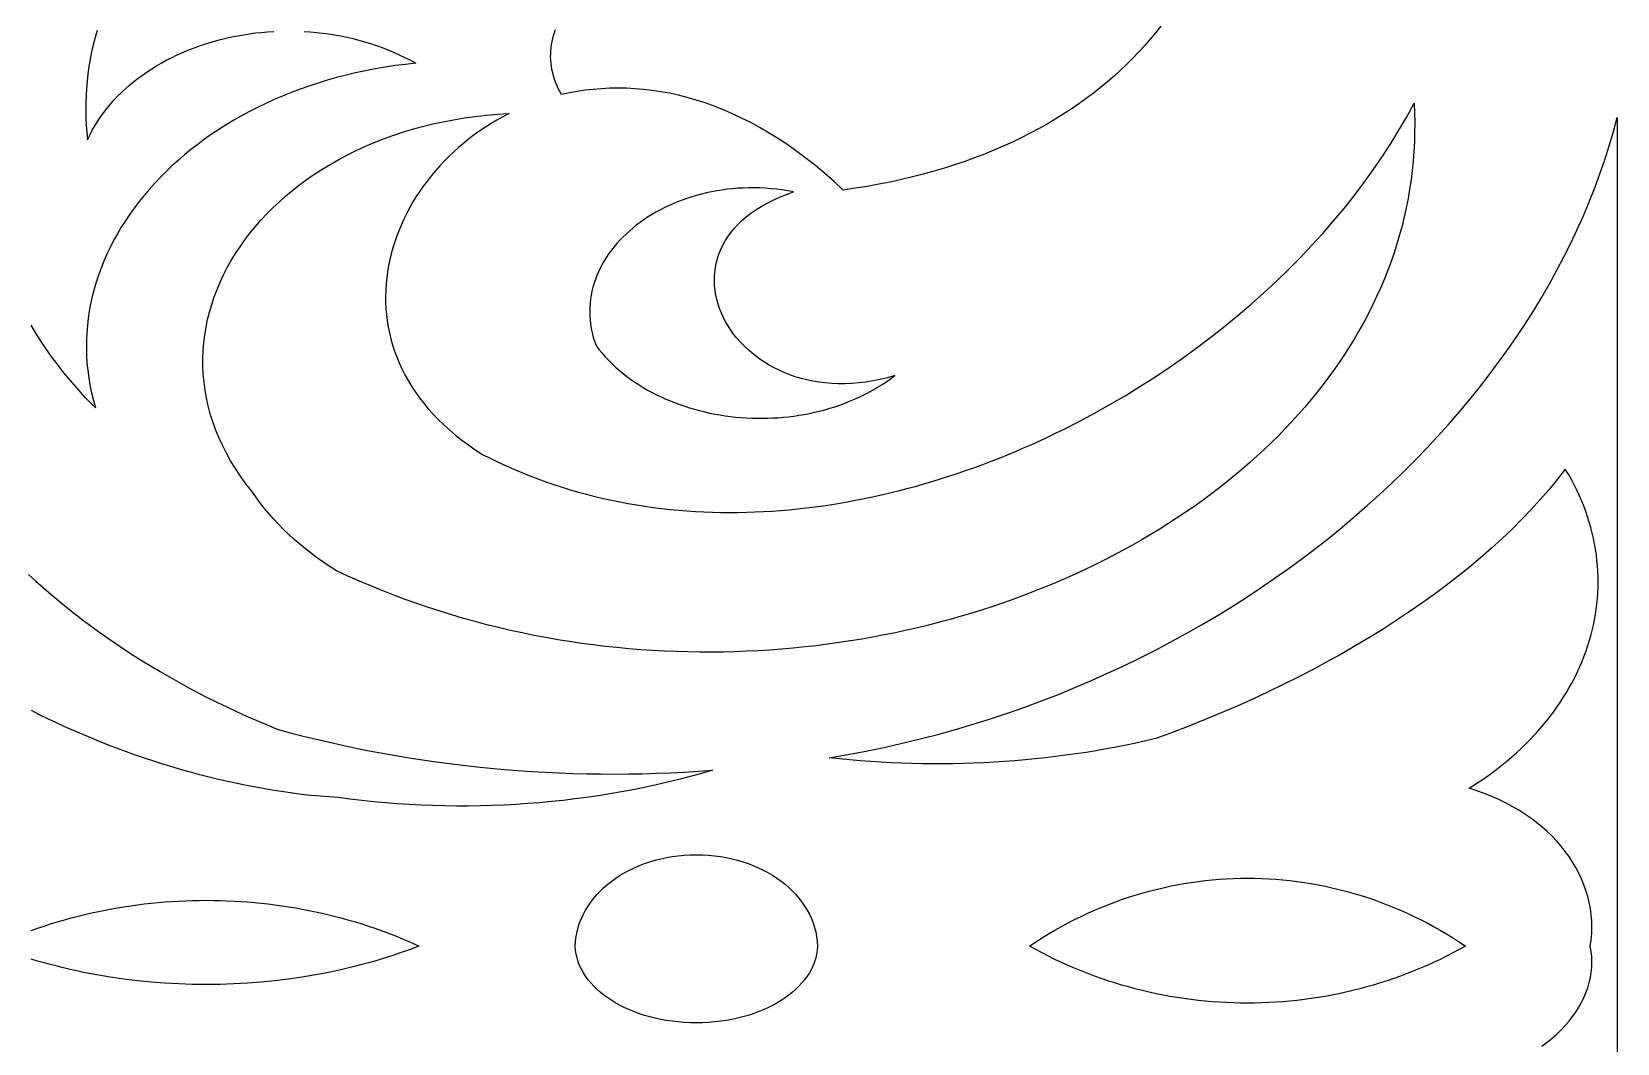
# Model space of a CAD drawing. Extents: x -1145 to -490, y -328 to 327.
# Drawn here: x -1092.2 to -1020, y -124.2 to -78.2 of the extents above; entities that cross this region are included whole.
import ezdxf

# ---------------------------------------------------------------- set-up
doc = ezdxf.new("R2010")
doc.units = 0
doc.layers.add('LAYER_1', color=18, linetype='CONTINUOUS')

msp = doc.modelspace()

# ---------------------------------------------------------------- linework, layer by layer
at = {"layer": 'LAYER_1'}
for points in [[(-1040.77, -77.908), (-1041.007, -78.207), (-1041.252, -78.501), (-1041.506, -78.792), (-1041.768, -79.078), (-1042.039, -79.36), (-1042.318, -79.637), (-1042.606, -79.91), (-1042.902, -80.178), (-1043.206, -80.442), (-1043.52, -80.7), (-1043.841, -80.953), (-1044.172, -81.202), (-1044.51, -81.444), (-1044.858, -81.682), (-1045.214, -81.914), (-1045.578, -82.14), (-1045.951, -82.36), (-1046.333, -82.574), (-1046.723, -82.783), (-1047.122, -82.985), (-1047.529, -83.181), (-1047.945, -83.371), (-1048.37, -83.554), (-1048.803, -83.73), (-1049.245, -83.9), (-1049.696, -84.063), (-1050.155, -84.219), (-1050.623, -84.367), (-1051.1, -84.509), (-1051.585, -84.643), (-1052.079, -84.77), (-1052.581, -84.889), (-1053.092, -85), (-1053.612, -85.104), (-1054.141, -85.199), (-1054.678, -85.287), (-1055.224, -85.366), (-1055.645, -84.977), (-1056.066, -84.608), (-1056.488, -84.256), (-1056.909, -83.924), (-1057.331, -83.609), (-1057.752, -83.312), (-1058.173, -83.033), (-1058.594, -82.771), (-1059.013, -82.527), (-1059.432, -82.299), (-1059.849, -82.088), (-1060.266, -81.893), (-1060.68, -81.714), (-1061.093, -81.551), (-1061.505, -81.404), (-1061.914, -81.272), (-1062.321, -81.154), (-1062.726, -81.052), (-1063.128, -80.964), (-1063.527, -80.891), (-1063.924, -80.831), (-1064.317, -80.785), (-1064.707, -80.753), (-1065.094, -80.733), (-1065.477, -80.727), (-1065.856, -80.733), (-1066.231, -80.752), (-1066.602, -80.783), (-1066.969, -80.826), (-1067.331, -80.88), (-1067.688, -80.946), (-1068.041, -81.023), (-1068.12, -80.882), (-1068.192, -80.74), (-1068.256, -80.597), (-1068.314, -80.455), (-1068.365, -80.312), (-1068.41, -80.169), (-1068.448, -80.025), (-1068.479, -79.882), (-1068.504, -79.739), (-1068.522, -79.596), (-1068.534, -79.453), (-1068.54, -79.31), (-1068.539, -79.169), (-1068.533, -79.027), (-1068.52, -78.886), (-1068.502, -78.747), (-1068.478, -78.607), (-1068.448, -78.469), (-1068.412, -78.332), (-1068.371, -78.196), (-1068.325, -78.062)], [(-1079.757, -78.145), (-1079.479, -78.164), (-1079.201, -78.188), (-1078.924, -78.219), (-1078.647, -78.256), (-1078.371, -78.299), (-1078.095, -78.349), (-1077.821, -78.405), (-1077.548, -78.468), (-1077.276, -78.537), (-1077.006, -78.613), (-1076.738, -78.695), (-1076.472, -78.784), (-1076.208, -78.879), (-1075.946, -78.982), (-1075.687, -79.091), (-1075.43, -79.206), (-1075.176, -79.329), (-1074.925, -79.458), (-1074.678, -79.595), (-1075.147, -79.645), (-1075.611, -79.704), (-1076.07, -79.772), (-1076.523, -79.85), (-1076.971, -79.936), (-1077.414, -80.031), (-1077.851, -80.134), (-1078.282, -80.246), (-1078.707, -80.366), (-1079.126, -80.495), (-1079.539, -80.631), (-1079.946, -80.775), (-1080.347, -80.927), (-1080.74, -81.086), (-1081.127, -81.252), (-1081.508, -81.426), (-1081.881, -81.606), (-1082.247, -81.794), (-1082.606, -81.988), (-1082.958, -82.189), (-1083.302, -82.397), (-1083.639, -82.611), (-1083.968, -82.83), (-1084.289, -83.056), (-1084.602, -83.288), (-1084.908, -83.525), (-1085.205, -83.768), (-1085.493, -84.016), (-1085.773, -84.27), (-1086.045, -84.529), (-1086.308, -84.792), (-1086.562, -85.061), (-1086.807, -85.334), (-1087.043, -85.611), (-1087.269, -85.893), (-1087.486, -86.179), (-1087.694, -86.469), (-1087.893, -86.763), (-1088.081, -87.061), (-1088.26, -87.362), (-1088.428, -87.667), (-1088.587, -87.975), (-1088.735, -88.286), (-1088.873, -88.6), (-1089, -88.917), (-1089.117, -89.237), (-1089.223, -89.559), (-1089.318, -89.884), (-1089.402, -90.211), (-1089.475, -90.54), (-1089.536, -90.87), (-1089.587, -91.203), (-1089.625, -91.537), (-1089.652, -91.873), (-1089.668, -92.21), (-1089.671, -92.549), (-1089.662, -92.888), (-1089.641, -93.228), (-1089.608, -93.569), (-1089.563, -93.911), (-1089.505, -94.253), (-1089.434, -94.595), (-1089.35, -94.938), (-1089.254, -95.28), (-1089.475, -95.056), (-1089.69, -94.831), (-1089.901, -94.603), (-1090.107, -94.374), (-1090.307, -94.144), (-1090.503, -93.912), (-1090.694, -93.678), (-1090.879, -93.443), (-1091.06, -93.206), (-1091.235, -92.968), (-1091.406, -92.728), (-1091.571, -92.488), (-1091.887, -92.002), (-1092.182, -91.512)], [(-1089.185, -78.101), (-1089.275, -78.427), (-1089.357, -78.753), (-1089.43, -79.081), (-1089.494, -79.41), (-1089.55, -79.741), (-1089.596, -80.072), (-1089.635, -80.404), (-1089.664, -80.737), (-1089.684, -81.07), (-1089.696, -81.405), (-1089.699, -81.739), (-1089.693, -82.074), (-1089.677, -82.409), (-1089.653, -82.745), (-1089.62, -83.081), (-1089.515, -82.862), (-1089.403, -82.648), (-1089.283, -82.438), (-1089.155, -82.233), (-1089.021, -82.032), (-1088.879, -81.835), (-1088.73, -81.644), (-1088.575, -81.456), (-1088.414, -81.274), (-1088.246, -81.096), (-1088.072, -80.923), (-1087.892, -80.755), (-1087.706, -80.591), (-1087.514, -80.433), (-1087.317, -80.279), (-1087.115, -80.13), (-1086.908, -79.986), (-1086.696, -79.847), (-1086.479, -79.714), (-1086.258, -79.585), (-1086.032, -79.461), (-1085.802, -79.343), (-1085.568, -79.23), (-1085.33, -79.122), (-1085.088, -79.019), (-1084.843, -78.922), (-1084.595, -78.83), (-1084.344, -78.744), (-1084.089, -78.663), (-1083.832, -78.588), (-1083.572, -78.518), (-1083.31, -78.453), (-1083.045, -78.395), (-1082.778, -78.342), (-1082.51, -78.295), (-1082.239, -78.253), (-1081.968, -78.217), (-1081.694, -78.188), (-1081.42, -78.164), (-1081.144, -78.145)], [(-1023.429, -124.33), (-1023.193, -124.155), (-1022.969, -123.973), (-1022.757, -123.786), (-1022.558, -123.594), (-1022.37, -123.397), (-1022.195, -123.195), (-1022.033, -122.988), (-1021.884, -122.777), (-1021.749, -122.563), (-1021.626, -122.345), (-1021.518, -122.123), (-1021.423, -121.898), (-1021.342, -121.67), (-1021.276, -121.44), (-1021.224, -121.207), (-1021.186, -120.972), (-1021.163, -120.735), (-1021.156, -120.497), (-1021.164, -120.257), (-1021.187, -120.016), (-1021.226, -119.774), (-1021.187, -119.487), (-1021.164, -119.2), (-1021.156, -118.915), (-1021.163, -118.631), (-1021.186, -118.35), (-1021.224, -118.07), (-1021.276, -117.793), (-1021.342, -117.519), (-1021.423, -117.248), (-1021.518, -116.981), (-1021.626, -116.717), (-1021.749, -116.457), (-1021.884, -116.202), (-1022.033, -115.951), (-1022.195, -115.706), (-1022.37, -115.465), (-1022.558, -115.231), (-1022.757, -115.002), (-1022.969, -114.779), (-1023.193, -114.563), (-1023.429, -114.354), (-1023.676, -114.152), (-1023.935, -113.958), (-1024.205, -113.771), (-1024.486, -113.592), (-1024.778, -113.422), (-1025.08, -113.261), (-1025.392, -113.108), (-1025.715, -112.965), (-1026.048, -112.832), (-1026.39, -112.708), (-1026.742, -112.595), (-1026.48, -112.428), (-1026.223, -112.259), (-1025.972, -112.085), (-1025.727, -111.909), (-1025.487, -111.729), (-1025.253, -111.545), (-1025.025, -111.359), (-1024.803, -111.169), (-1024.587, -110.977), (-1024.376, -110.782), (-1024.172, -110.583), (-1023.973, -110.382), (-1023.78, -110.179), (-1023.593, -109.972), (-1023.413, -109.763), (-1023.238, -109.552), (-1023.069, -109.339), (-1022.906, -109.123), (-1022.749, -108.904), (-1022.599, -108.684), (-1022.454, -108.462), (-1022.316, -108.237), (-1022.184, -108.011), (-1022.058, -107.783), (-1021.938, -107.553), (-1021.824, -107.322), (-1021.717, -107.089), (-1021.616, -106.854), (-1021.521, -106.618), (-1021.433, -106.381), (-1021.351, -106.142), (-1021.275, -105.902), (-1021.206, -105.661), (-1021.143, -105.419), (-1021.087, -105.176), (-1021.037, -104.932), (-1020.993, -104.688), (-1020.956, -104.442), (-1020.926, -104.196), (-1020.902, -103.95), (-1020.885, -103.702), (-1020.875, -103.455), (-1020.871, -103.207), (-1020.873, -102.959), (-1020.883, -102.711), (-1020.899, -102.462), (-1020.922, -102.214), (-1020.951, -101.966), (-1020.988, -101.717), (-1021.031, -101.47), (-1021.081, -101.222), (-1021.138, -100.975), (-1021.201, -100.728), (-1021.272, -100.481), (-1021.349, -100.236), (-1021.434, -99.991), (-1021.525, -99.746), (-1021.624, -99.503), (-1021.729, -99.26), (-1021.842, -99.019), (-1021.961, -98.778), (-1022.088, -98.539), (-1022.222, -98.301), (-1022.363, -98.064), (-1022.726, -98.53), (-1023.105, -98.991), (-1023.502, -99.448), (-1023.915, -99.901), (-1024.345, -100.35), (-1024.79, -100.794), (-1025.251, -101.233), (-1025.727, -101.668), (-1026.219, -102.098), (-1026.725, -102.523), (-1027.245, -102.943), (-1027.78, -103.358), (-1028.329, -103.767), (-1028.891, -104.17), (-1029.466, -104.568), (-1030.055, -104.96), (-1030.656, -105.347), (-1031.27, -105.727), (-1031.896, -106.1), (-1032.533, -106.468), (-1033.183, -106.829), (-1033.843, -107.183), (-1034.515, -107.53), (-1035.197, -107.871), (-1035.89, -108.205), (-1036.592, -108.531), (-1037.305, -108.85), (-1038.027, -109.161), (-1038.758, -109.465), (-1039.499, -109.762), (-1040.248, -110.05), (-1041.005, -110.33), (-1041.453, -110.435), (-1041.903, -110.535), (-1042.354, -110.63), (-1042.808, -110.719), (-1043.263, -110.804), (-1043.719, -110.884), (-1044.177, -110.959), (-1044.637, -111.029), (-1045.097, -111.094), (-1045.559, -111.154), (-1046.022, -111.209), (-1046.486, -111.259), (-1046.951, -111.304), (-1047.417, -111.344), (-1047.884, -111.379), (-1048.351, -111.409), (-1048.819, -111.434), (-1049.288, -111.454), (-1049.757, -111.469), (-1050.226, -111.478), (-1050.696, -111.483), (-1051.166, -111.483), (-1051.636, -111.478), (-1052.106, -111.467), (-1052.577, -111.452), (-1053.047, -111.432), (-1053.517, -111.406), (-1053.986, -111.376), (-1054.456, -111.34), (-1054.924, -111.299), (-1055.393, -111.253), (-1055.86, -111.202), (-1055.441, -111.132), (-1055.023, -111.059), (-1054.606, -110.982), (-1054.191, -110.902), (-1053.364, -110.731), (-1052.543, -110.547), (-1051.728, -110.349), (-1050.918, -110.139), (-1050.115, -109.916), (-1049.319, -109.68), (-1048.528, -109.432), (-1047.745, -109.171), (-1046.968, -108.899), (-1046.199, -108.615), (-1045.436, -108.319), (-1044.681, -108.011), (-1043.933, -107.692), (-1043.193, -107.362), (-1042.461, -107.021), (-1041.737, -106.67), (-1041.021, -106.308), (-1040.313, -105.935), (-1039.614, -105.552), (-1038.924, -105.159), (-1038.242, -104.756), (-1037.57, -104.344), (-1036.906, -103.922), (-1036.252, -103.491), (-1035.608, -103.051), (-1034.973, -102.602), (-1034.348, -102.144), (-1033.734, -101.678), (-1033.129, -101.203), (-1032.535, -100.72), (-1031.951, -100.229), (-1031.378, -99.73), (-1030.816, -99.224), (-1030.265, -98.71), (-1029.725, -98.189), (-1029.196, -97.661), (-1028.679, -97.126), (-1028.174, -96.585), (-1027.68, -96.037), (-1027.199, -95.482), (-1026.73, -94.921), (-1026.273, -94.355), (-1025.829, -93.783), (-1025.398, -93.205), (-1024.979, -92.622), (-1024.574, -92.033), (-1024.181, -91.44), (-1023.802, -90.841), (-1023.437, -90.238), (-1023.085, -89.631), (-1022.748, -89.019), (-1022.424, -88.403), (-1022.115, -87.783), (-1021.82, -87.16), (-1021.539, -86.533), (-1021.274, -85.903), (-1021.023, -85.269), (-1020.787, -84.632), (-1020.567, -83.993), (-1020.362, -83.351), (-1020.172, -82.707), (-1019.999, -82.06), (-1019.999, -119.774), (-1019.999, -151.47)], [(-1092.298, -102.868), (-1091.964, -103.172), (-1091.624, -103.472), (-1091.279, -103.769), (-1090.929, -104.062), (-1090.573, -104.352), (-1090.212, -104.638), (-1089.845, -104.92), (-1089.473, -105.198), (-1089.095, -105.473), (-1088.713, -105.744), (-1088.325, -106.011), (-1087.932, -106.274), (-1087.534, -106.533), (-1087.131, -106.788), (-1086.722, -107.038), (-1086.309, -107.285), (-1085.891, -107.528), (-1085.468, -107.766), (-1085.04, -108), (-1084.608, -108.23), (-1084.171, -108.455), (-1083.728, -108.676), (-1083.282, -108.892), (-1082.83, -109.104), (-1082.375, -109.311), (-1081.914, -109.514), (-1081.449, -109.712), (-1080.98, -109.906), (-1080.39, -110.064), (-1079.797, -110.217), (-1079.202, -110.363), (-1078.605, -110.502), (-1078.006, -110.636), (-1077.405, -110.763), (-1076.801, -110.883), (-1076.196, -110.997), (-1075.588, -111.105), (-1074.979, -111.207), (-1074.368, -111.301), (-1073.754, -111.39), (-1073.139, -111.472), (-1072.522, -111.547), (-1071.904, -111.616), (-1071.284, -111.679), (-1070.662, -111.735), (-1070.038, -111.784), (-1069.413, -111.827), (-1068.787, -111.863), (-1068.159, -111.892), (-1067.529, -111.915), (-1066.899, -111.931), (-1066.267, -111.941), (-1065.633, -111.944), (-1064.999, -111.94), (-1064.363, -111.929), (-1063.726, -111.912), (-1063.089, -111.888), (-1062.45, -111.857), (-1061.81, -111.819), (-1061.169, -111.774), (-1061.679, -111.921), (-1062.191, -112.061), (-1062.706, -112.194), (-1063.224, -112.32), (-1063.743, -112.439), (-1064.265, -112.551), (-1064.789, -112.657), (-1065.315, -112.755), (-1065.843, -112.847), (-1066.372, -112.931), (-1066.903, -113.009), (-1067.436, -113.08), (-1067.97, -113.143), (-1068.505, -113.2), (-1069.041, -113.25), (-1069.579, -113.292), (-1070.117, -113.328), (-1070.656, -113.357), (-1071.195, -113.378), (-1071.735, -113.393), (-1072.276, -113.401), (-1072.817, -113.401), (-1073.357, -113.395), (-1073.898, -113.381), (-1074.439, -113.361), (-1074.98, -113.333), (-1075.52, -113.298), (-1076.06, -113.256), (-1076.6, -113.207), (-1077.139, -113.151), (-1077.677, -113.088), (-1078.214, -113.017), (-1078.623, -112.99), (-1079.034, -112.957), (-1079.448, -112.917), (-1079.863, -112.871), (-1080.281, -112.819), (-1080.7, -112.761), (-1081.12, -112.696), (-1081.541, -112.626), (-1081.963, -112.55), (-1082.386, -112.469), (-1082.809, -112.382), (-1083.233, -112.289), (-1083.656, -112.191), (-1084.079, -112.087), (-1084.502, -111.979), (-1084.925, -111.865), (-1085.346, -111.747), (-1085.766, -111.623), (-1086.185, -111.494), (-1086.603, -111.361), (-1087.019, -111.224), (-1087.433, -111.081), (-1087.844, -110.935), (-1088.254, -110.783), (-1088.661, -110.628), (-1089.065, -110.469), (-1089.466, -110.305), (-1089.864, -110.138), (-1090.258, -109.966), (-1090.649, -109.791), (-1091.036, -109.612), (-1091.418, -109.43), (-1091.797, -109.244), (-1092.171, -109.055)], [(-1092.179, -119.067), (-1091.887, -118.963), (-1091.593, -118.864), (-1091.298, -118.768), (-1091.001, -118.677), (-1090.703, -118.589), (-1090.403, -118.506), (-1090.102, -118.426), (-1089.8, -118.351), (-1089.496, -118.28), (-1089.191, -118.213), (-1088.885, -118.15), (-1088.579, -118.091), (-1088.271, -118.036), (-1087.962, -117.985), (-1087.653, -117.939), (-1087.343, -117.896), (-1087.032, -117.857), (-1086.72, -117.823), (-1086.408, -117.792), (-1086.096, -117.766), (-1085.783, -117.743), (-1085.47, -117.725), (-1085.156, -117.711), (-1084.843, -117.701), (-1084.529, -117.695), (-1084.215, -117.693), (-1083.901, -117.695), (-1083.587, -117.701), (-1083.273, -117.711), (-1082.96, -117.725), (-1082.647, -117.743), (-1082.334, -117.766), (-1082.021, -117.792), (-1081.709, -117.823), (-1081.398, -117.857), (-1081.087, -117.896), (-1080.777, -117.939), (-1080.467, -117.985), (-1080.159, -118.036), (-1079.851, -118.091), (-1079.544, -118.15), (-1079.238, -118.213), (-1078.934, -118.28), (-1078.63, -118.351), (-1078.328, -118.426), (-1078.027, -118.506), (-1077.727, -118.589), (-1077.428, -118.677), (-1077.132, -118.768), (-1076.836, -118.864), (-1076.543, -118.963), (-1076.251, -119.067), (-1075.96, -119.175), (-1075.672, -119.286), (-1075.385, -119.402), (-1075.101, -119.522), (-1074.818, -119.646), (-1074.537, -119.774), (-1074.818, -119.882), (-1075.101, -119.986), (-1075.385, -120.087), (-1075.672, -120.185), (-1075.96, -120.279), (-1076.251, -120.369), (-1076.543, -120.456), (-1076.836, -120.54), (-1077.132, -120.62), (-1077.428, -120.697), (-1077.727, -120.771), (-1078.027, -120.841), (-1078.63, -120.971), (-1079.238, -121.087), (-1079.851, -121.189), (-1080.467, -121.278), (-1081.087, -121.354), (-1081.709, -121.415), (-1082.334, -121.463), (-1082.96, -121.497), (-1083.587, -121.518), (-1084.215, -121.525), (-1084.843, -121.518), (-1085.47, -121.497), (-1086.096, -121.463), (-1086.72, -121.415), (-1087.343, -121.354), (-1087.962, -121.278), (-1088.579, -121.19), (-1089.191, -121.087), (-1089.8, -120.971), (-1090.102, -120.908), (-1090.403, -120.841), (-1090.703, -120.771), (-1091.001, -120.697), (-1091.298, -120.62), (-1091.593, -120.54), (-1091.887, -120.456), (-1092.179, -120.369)]]:
    msp.add_lwpolyline(points, dxfattribs=at)
for points in [[(-1029.247, -81.414), (-1029.228, -81.859), (-1029.219, -82.302), (-1029.221, -82.742), (-1029.234, -83.179), (-1029.256, -83.614), (-1029.289, -84.047), (-1029.332, -84.476), (-1029.385, -84.904), (-1029.448, -85.328), (-1029.52, -85.749), (-1029.603, -86.168), (-1029.694, -86.584), (-1029.796, -86.996), (-1029.906, -87.406), (-1030.026, -87.813), (-1030.155, -88.217), (-1030.293, -88.617), (-1030.441, -89.015), (-1030.596, -89.409), (-1030.761, -89.8), (-1030.935, -90.188), (-1031.117, -90.572), (-1031.307, -90.953), (-1031.506, -91.33), (-1031.713, -91.704), (-1031.928, -92.075), (-1032.151, -92.441), (-1032.382, -92.805), (-1032.621, -93.164), (-1032.868, -93.52), (-1033.123, -93.872), (-1033.385, -94.22), (-1033.654, -94.564), (-1033.931, -94.904), (-1034.215, -95.241), (-1034.506, -95.573), (-1034.804, -95.902), (-1035.11, -96.226), (-1035.422, -96.546), (-1035.74, -96.862), (-1036.066, -97.173), (-1036.398, -97.48), (-1036.736, -97.783), (-1037.081, -98.082), (-1037.432, -98.376), (-1037.789, -98.666), (-1038.152, -98.951), (-1038.521, -99.231), (-1038.895, -99.507), (-1039.276, -99.779), (-1039.662, -100.045), (-1040.054, -100.307), (-1040.451, -100.564), (-1040.853, -100.816), (-1041.261, -101.063), (-1041.674, -101.305), (-1042.092, -101.543), (-1042.514, -101.775), (-1042.942, -102.002), (-1043.374, -102.224), (-1043.811, -102.441), (-1044.252, -102.652), (-1044.698, -102.859), (-1045.148, -103.059), (-1045.602, -103.255), (-1046.061, -103.445), (-1046.523, -103.63), (-1046.99, -103.809), (-1047.46, -103.983), (-1047.933, -104.151), (-1048.411, -104.313), (-1048.892, -104.47), (-1049.376, -104.621), (-1049.864, -104.766), (-1050.354, -104.905), (-1050.848, -105.038), (-1051.345, -105.166), (-1051.845, -105.287), (-1052.347, -105.403), (-1052.853, -105.512), (-1053.36, -105.615), (-1053.871, -105.713), (-1054.383, -105.803), (-1054.898, -105.888), (-1055.416, -105.966), (-1055.935, -106.038), (-1056.456, -106.104), (-1056.979, -106.163), (-1057.504, -106.216), (-1058.03, -106.262), (-1058.559, -106.301), (-1059.088, -106.334), (-1059.619, -106.36), (-1060.151, -106.379), (-1060.685, -106.392), (-1061.219, -106.398), (-1061.755, -106.397), (-1062.291, -106.389), (-1062.828, -106.374), (-1063.366, -106.352), (-1063.904, -106.323), (-1064.443, -106.287), (-1064.982, -106.243), (-1065.521, -106.193), (-1066.061, -106.135), (-1066.6, -106.07), (-1067.14, -105.998), (-1067.679, -105.918), (-1068.218, -105.831), (-1068.757, -105.736), (-1069.295, -105.634), (-1069.833, -105.524), (-1070.37, -105.407), (-1070.907, -105.282), (-1071.442, -105.149), (-1071.977, -105.009), (-1072.51, -104.86), (-1073.043, -104.704), (-1073.574, -104.54), (-1074.103, -104.368), (-1074.632, -104.188), (-1075.158, -104), (-1075.683, -103.804), (-1076.206, -103.599), (-1076.728, -103.387), (-1077.247, -103.166), (-1077.765, -102.937), (-1078.28, -102.7), (-1078.577, -102.511), (-1078.867, -102.317), (-1079.15, -102.117), (-1079.426, -101.912), (-1079.695, -101.701), (-1079.956, -101.486), (-1080.21, -101.266), (-1080.457, -101.04), (-1080.695, -100.81), (-1080.926, -100.575), (-1081.149, -100.336), (-1081.364, -100.093), (-1081.571, -99.845), (-1081.769, -99.592), (-1081.959, -99.336), (-1082.14, -99.076), (-1082.407, -98.733), (-1082.657, -98.387), (-1082.889, -98.039), (-1083.103, -97.689), (-1083.299, -97.336), (-1083.479, -96.981), (-1083.641, -96.625), (-1083.787, -96.268), (-1083.916, -95.909), (-1084.028, -95.55), (-1084.124, -95.19), (-1084.204, -94.83), (-1084.267, -94.469), (-1084.315, -94.109), (-1084.348, -93.75), (-1084.364, -93.39), (-1084.366, -93.032), (-1084.352, -92.675), (-1084.324, -92.32), (-1084.28, -91.966), (-1084.223, -91.614), (-1084.15, -91.264), (-1084.064, -90.917), (-1083.963, -90.572), (-1083.849, -90.231), (-1083.72, -89.892), (-1083.579, -89.557), (-1083.424, -89.226), (-1083.255, -88.898), (-1083.074, -88.575), (-1082.88, -88.257), (-1082.673, -87.943), (-1082.454, -87.634), (-1082.223, -87.33), (-1081.979, -87.031), (-1081.723, -86.739), (-1081.456, -86.452), (-1081.177, -86.171), (-1080.887, -85.897), (-1080.585, -85.63), (-1080.273, -85.37), (-1079.949, -85.117), (-1079.615, -84.871), (-1079.27, -84.633), (-1078.915, -84.403), (-1078.55, -84.182), (-1078.174, -83.969), (-1077.789, -83.764), (-1077.394, -83.569), (-1076.99, -83.382), (-1076.576, -83.206), (-1076.154, -83.039), (-1075.722, -82.882), (-1075.282, -82.735), (-1074.833, -82.599), (-1074.375, -82.473), (-1073.909, -82.359), (-1073.436, -82.256), (-1072.954, -82.164), (-1072.465, -82.084), (-1071.968, -82.016), (-1071.464, -81.961), (-1070.952, -81.917), (-1070.434, -81.887), (-1070.711, -82.031), (-1070.984, -82.182), (-1071.251, -82.34), (-1071.512, -82.505), (-1071.767, -82.676), (-1072.016, -82.854), (-1072.26, -83.038), (-1072.497, -83.228), (-1072.727, -83.424), (-1072.951, -83.626), (-1073.169, -83.833), (-1073.379, -84.045), (-1073.583, -84.262), (-1073.78, -84.484), (-1073.97, -84.711), (-1074.152, -84.942), (-1074.327, -85.178), (-1074.494, -85.417), (-1074.653, -85.66), (-1074.805, -85.907), (-1074.948, -86.158), (-1075.084, -86.411), (-1075.211, -86.668), (-1075.33, -86.928), (-1075.44, -87.19), (-1075.542, -87.455), (-1075.635, -87.722), (-1075.719, -87.991), (-1075.793, -88.262), (-1075.859, -88.534), (-1075.915, -88.808), (-1075.962, -89.084), (-1075.999, -89.36), (-1076.026, -89.638), (-1076.044, -89.916), (-1076.051, -90.194), (-1076.049, -90.473), (-1076.036, -90.752), (-1076.012, -91.031), (-1075.978, -91.31), (-1075.933, -91.588), (-1075.878, -91.865), (-1075.811, -92.142), (-1075.734, -92.417), (-1075.645, -92.692), (-1075.545, -92.964), (-1075.433, -93.235), (-1075.309, -93.505), (-1075.174, -93.772), (-1075.027, -94.037), (-1074.868, -94.299), (-1074.696, -94.559), (-1074.513, -94.816), (-1074.317, -95.07), (-1074.108, -95.32), (-1073.886, -95.567), (-1073.652, -95.811), (-1073.405, -96.051), (-1073.144, -96.286), (-1072.87, -96.518), (-1072.583, -96.745), (-1072.282, -96.967), (-1071.968, -97.185), (-1071.639, -97.397), (-1071.286, -97.576), (-1070.93, -97.748), (-1070.572, -97.914), (-1070.212, -98.072), (-1069.851, -98.225), (-1069.488, -98.371), (-1069.123, -98.51), (-1068.757, -98.643), (-1068.389, -98.769), (-1068.02, -98.89), (-1067.649, -99.004), (-1067.277, -99.112), (-1066.904, -99.213), (-1066.529, -99.309), (-1066.153, -99.398), (-1065.776, -99.481), (-1065.398, -99.559), (-1065.019, -99.63), (-1064.639, -99.696), (-1064.258, -99.755), (-1063.876, -99.809), (-1063.493, -99.857), (-1063.11, -99.899), (-1062.725, -99.936), (-1062.34, -99.967), (-1061.955, -99.993), (-1061.569, -100.012), (-1061.182, -100.027), (-1060.795, -100.036), (-1060.408, -100.039), (-1060.02, -100.037), (-1059.632, -100.03), (-1059.243, -100.018), (-1058.855, -100), (-1058.466, -99.977), (-1058.077, -99.949), (-1057.689, -99.916), (-1057.3, -99.878), (-1056.911, -99.834), (-1056.523, -99.786), (-1056.134, -99.733), (-1055.746, -99.675), (-1055.359, -99.612), (-1054.971, -99.545), (-1054.584, -99.473), (-1054.198, -99.396), (-1053.812, -99.314), (-1053.426, -99.228), (-1053.042, -99.137), (-1052.658, -99.042), (-1052.274, -98.942), (-1051.892, -98.838), (-1051.51, -98.729), (-1051.129, -98.616), (-1050.749, -98.499), (-1050.37, -98.378), (-1049.993, -98.252), (-1049.616, -98.122), (-1049.24, -97.989), (-1048.866, -97.851), (-1048.493, -97.709), (-1048.121, -97.563), (-1047.751, -97.413), (-1047.382, -97.259), (-1047.015, -97.102), (-1046.649, -96.94), (-1046.285, -96.775), (-1045.922, -96.607), (-1045.562, -96.434), (-1045.203, -96.258), (-1044.49, -95.895), (-1043.785, -95.519), (-1043.088, -95.129), (-1042.4, -94.725), (-1041.721, -94.309), (-1041.051, -93.881), (-1040.391, -93.44), (-1039.742, -92.987), (-1039.103, -92.524), (-1038.475, -92.049), (-1037.859, -91.563), (-1037.255, -91.068), (-1036.663, -90.562), (-1036.085, -90.047), (-1035.519, -89.522), (-1034.968, -88.989), (-1034.43, -88.447), (-1033.908, -87.897), (-1033.4, -87.339), (-1032.908, -86.774), (-1032.432, -86.202), (-1031.972, -85.623), (-1031.529, -85.038), (-1031.103, -84.447), (-1030.695, -83.85), (-1030.304, -83.248), (-1029.933, -82.641), (-1029.58, -82.03)], [(-1066.476, -92.447), (-1066.341, -92.621), (-1066.2, -92.791), (-1066.053, -92.956), (-1065.902, -93.116), (-1065.745, -93.272), (-1065.583, -93.424), (-1065.416, -93.571), (-1065.245, -93.713), (-1065.069, -93.85), (-1064.889, -93.983), (-1064.704, -94.111), (-1064.515, -94.235), (-1064.323, -94.354), (-1064.126, -94.468), (-1063.926, -94.577), (-1063.723, -94.682), (-1063.516, -94.781), (-1063.306, -94.877), (-1063.093, -94.967), (-1062.878, -95.052), (-1062.659, -95.133), (-1062.438, -95.208), (-1062.214, -95.279), (-1061.989, -95.345), (-1061.761, -95.406), (-1061.531, -95.463), (-1061.3, -95.514), (-1061.067, -95.56), (-1060.832, -95.602), (-1060.596, -95.638), (-1060.359, -95.669), (-1060.121, -95.696), (-1059.882, -95.717), (-1059.642, -95.734), (-1059.402, -95.745), (-1059.161, -95.751), (-1058.92, -95.753), (-1058.679, -95.749), (-1058.438, -95.74), (-1058.197, -95.726), (-1057.957, -95.706), (-1057.717, -95.682), (-1057.477, -95.652), (-1057.239, -95.618), (-1057.001, -95.578), (-1056.765, -95.532), (-1056.53, -95.482), (-1056.296, -95.426), (-1056.064, -95.366), (-1055.834, -95.299), (-1055.605, -95.228), (-1055.379, -95.151), (-1055.155, -95.069), (-1054.933, -94.982), (-1054.714, -94.889), (-1054.497, -94.791), (-1054.283, -94.687), (-1054.072, -94.578), (-1053.864, -94.464), (-1053.66, -94.344), (-1053.458, -94.219), (-1053.261, -94.088), (-1053.067, -93.952), (-1052.877, -93.81), (-1053.215, -93.906), (-1053.548, -93.988), (-1053.877, -94.054), (-1054.202, -94.107), (-1054.521, -94.146), (-1054.836, -94.171), (-1055.145, -94.184), (-1055.449, -94.183), (-1055.747, -94.171), (-1056.04, -94.147), (-1056.326, -94.111), (-1056.606, -94.064), (-1056.88, -94.006), (-1057.147, -93.938), (-1057.407, -93.86), (-1057.66, -93.773), (-1057.906, -93.676), (-1058.144, -93.57), (-1058.374, -93.455), (-1058.597, -93.332), (-1058.812, -93.202), (-1059.018, -93.064), (-1059.216, -92.919), (-1059.405, -92.767), (-1059.585, -92.609), (-1059.756, -92.445), (-1059.918, -92.275), (-1060.07, -92.101), (-1060.213, -91.921), (-1060.345, -91.737), (-1060.468, -91.549), (-1060.58, -91.357), (-1060.681, -91.161), (-1060.772, -90.963), (-1060.852, -90.762), (-1060.921, -90.559), (-1060.978, -90.353), (-1061.024, -90.147), (-1061.058, -89.939), (-1061.08, -89.73), (-1061.09, -89.521), (-1061.087, -89.312), (-1061.072, -89.103), (-1061.044, -88.895), (-1061.003, -88.688), (-1060.949, -88.483), (-1060.882, -88.279), (-1060.801, -88.078), (-1060.706, -87.879), (-1060.597, -87.683), (-1060.474, -87.49), (-1060.336, -87.301), (-1060.184, -87.116), (-1060.017, -86.935), (-1059.835, -86.759), (-1059.638, -86.588), (-1059.425, -86.423), (-1059.197, -86.263), (-1058.953, -86.11), (-1058.693, -85.964), (-1058.416, -85.824), (-1058.123, -85.692), (-1057.814, -85.567), (-1057.487, -85.451), (-1057.747, -85.404), (-1058.005, -85.363), (-1058.262, -85.33), (-1058.518, -85.304), (-1058.773, -85.285), (-1059.026, -85.272), (-1059.277, -85.266), (-1059.527, -85.267), (-1059.775, -85.274), (-1060.021, -85.287), (-1060.265, -85.307), (-1060.506, -85.332), (-1060.746, -85.364), (-1060.982, -85.402), (-1061.216, -85.445), (-1061.447, -85.495), (-1061.675, -85.549), (-1061.899, -85.61), (-1062.121, -85.675), (-1062.339, -85.746), (-1062.554, -85.822), (-1062.765, -85.903), (-1062.972, -85.989), (-1063.175, -86.08), (-1063.374, -86.176), (-1063.569, -86.276), (-1063.759, -86.38), (-1063.945, -86.49), (-1064.126, -86.603), (-1064.303, -86.721), (-1064.474, -86.842), (-1064.641, -86.968), (-1064.802, -87.098), (-1064.958, -87.231), (-1065.109, -87.368), (-1065.254, -87.508), (-1065.393, -87.652), (-1065.526, -87.799), (-1065.654, -87.95), (-1065.775, -88.104), (-1065.89, -88.26), (-1065.998, -88.42), (-1066.1, -88.582), (-1066.195, -88.747), (-1066.283, -88.915), (-1066.365, -89.085), (-1066.439, -89.257), (-1066.506, -89.432), (-1066.565, -89.609), (-1066.617, -89.788), (-1066.662, -89.968), (-1066.698, -90.151), (-1066.727, -90.335), (-1066.747, -90.521), (-1066.759, -90.709), (-1066.763, -90.898), (-1066.758, -91.088), (-1066.745, -91.279), (-1066.723, -91.472), (-1066.692, -91.665), (-1066.652, -91.86), (-1066.603, -92.055), (-1066.544, -92.25)], [(-1056.395, -119.774), (-1056.409, -119.957), (-1056.437, -120.137), (-1056.477, -120.315), (-1056.531, -120.489), (-1056.597, -120.659), (-1056.676, -120.827), (-1056.766, -120.99), (-1056.868, -121.149), (-1056.981, -121.305), (-1057.105, -121.456), (-1057.239, -121.602), (-1057.383, -121.744), (-1057.538, -121.88), (-1057.702, -122.012), (-1057.875, -122.138), (-1058.057, -122.259), (-1058.248, -122.373), (-1058.447, -122.482), (-1058.653, -122.585), (-1058.868, -122.681), (-1059.089, -122.771), (-1059.318, -122.854), (-1059.553, -122.93), (-1059.794, -122.999), (-1060.041, -123.061), (-1060.294, -123.115), (-1060.552, -123.161), (-1060.815, -123.2), (-1061.082, -123.23), (-1061.354, -123.251), (-1061.63, -123.265), (-1061.909, -123.269), (-1062.188, -123.265), (-1062.464, -123.251), (-1062.736, -123.23), (-1063.003, -123.2), (-1063.266, -123.161), (-1063.524, -123.115), (-1063.777, -123.061), (-1064.024, -122.999), (-1064.265, -122.93), (-1064.5, -122.854), (-1064.729, -122.771), (-1064.95, -122.681), (-1065.164, -122.585), (-1065.371, -122.482), (-1065.57, -122.373), (-1065.761, -122.259), (-1065.943, -122.138), (-1066.116, -122.012), (-1066.28, -121.88), (-1066.434, -121.744), (-1066.579, -121.602), (-1066.713, -121.456), (-1066.837, -121.305), (-1066.95, -121.149), (-1067.052, -120.99), (-1067.142, -120.827), (-1067.22, -120.659), (-1067.287, -120.489), (-1067.34, -120.315), (-1067.381, -120.137), (-1067.409, -119.957), (-1067.423, -119.774), (-1067.409, -119.557), (-1067.381, -119.343), (-1067.34, -119.132), (-1067.287, -118.925), (-1067.22, -118.722), (-1067.142, -118.523), (-1067.052, -118.328), (-1066.95, -118.139), (-1066.837, -117.954), (-1066.713, -117.774), (-1066.579, -117.6), (-1066.434, -117.432), (-1066.28, -117.269), (-1066.116, -117.113), (-1065.943, -116.963), (-1065.761, -116.819), (-1065.57, -116.683), (-1065.371, -116.553), (-1065.164, -116.431), (-1064.95, -116.316), (-1064.729, -116.209), (-1064.5, -116.11), (-1064.265, -116.02), (-1064.024, -115.938), (-1063.777, -115.865), (-1063.524, -115.8), (-1063.266, -115.745), (-1063.003, -115.7), (-1062.736, -115.664), (-1062.464, -115.638), (-1062.188, -115.622), (-1061.909, -115.617), (-1061.63, -115.622), (-1061.354, -115.638), (-1061.082, -115.664), (-1060.815, -115.7), (-1060.552, -115.745), (-1060.294, -115.8), (-1060.041, -115.865), (-1059.794, -115.938), (-1059.553, -116.02), (-1059.318, -116.11), (-1059.089, -116.209), (-1058.868, -116.316), (-1058.653, -116.431), (-1058.447, -116.553), (-1058.248, -116.683), (-1058.057, -116.819), (-1057.875, -116.963), (-1057.702, -117.113), (-1057.538, -117.269), (-1057.383, -117.432), (-1057.239, -117.6), (-1057.105, -117.774), (-1056.981, -117.954), (-1056.868, -118.139), (-1056.766, -118.328), (-1056.676, -118.523), (-1056.597, -118.722), (-1056.531, -118.925), (-1056.477, -119.132), (-1056.437, -119.343), (-1056.409, -119.557)], [(-1026.903, -119.774), (-1027.19, -119.934), (-1027.48, -120.089), (-1027.771, -120.238), (-1028.065, -120.383), (-1028.36, -120.522), (-1028.658, -120.657), (-1028.957, -120.786), (-1029.258, -120.91), (-1029.561, -121.03), (-1029.865, -121.144), (-1030.171, -121.253), (-1030.478, -121.357), (-1030.787, -121.456), (-1031.097, -121.549), (-1031.409, -121.638), (-1031.721, -121.722), (-1032.035, -121.8), (-1032.35, -121.874), (-1032.665, -121.942), (-1032.982, -122.006), (-1033.299, -122.064), (-1033.618, -122.117), (-1033.937, -122.166), (-1034.256, -122.209), (-1034.576, -122.247), (-1034.897, -122.28), (-1035.218, -122.308), (-1035.539, -122.33), (-1035.861, -122.348), (-1036.183, -122.361), (-1036.505, -122.369), (-1036.827, -122.371), (-1037.149, -122.369), (-1037.471, -122.361), (-1037.793, -122.348), (-1038.115, -122.33), (-1038.436, -122.308), (-1038.757, -122.28), (-1039.078, -122.247), (-1039.398, -122.209), (-1039.718, -122.166), (-1040.037, -122.117), (-1040.355, -122.064), (-1040.672, -122.006), (-1040.989, -121.942), (-1041.305, -121.874), (-1041.619, -121.8), (-1041.933, -121.722), (-1042.246, -121.638), (-1042.557, -121.549), (-1042.867, -121.456), (-1043.176, -121.357), (-1043.483, -121.253), (-1043.789, -121.144), (-1044.093, -121.03), (-1044.396, -120.91), (-1044.697, -120.786), (-1044.996, -120.657), (-1045.294, -120.522), (-1045.589, -120.383), (-1045.883, -120.238), (-1046.175, -120.089), (-1046.464, -119.934), (-1046.751, -119.774), (-1046.464, -119.584), (-1046.175, -119.4), (-1045.883, -119.222), (-1045.589, -119.05), (-1045.294, -118.884), (-1044.996, -118.725), (-1044.697, -118.571), (-1044.396, -118.423), (-1044.093, -118.281), (-1043.789, -118.145), (-1043.483, -118.016), (-1043.176, -117.892), (-1042.867, -117.774), (-1042.557, -117.663), (-1042.246, -117.557), (-1041.933, -117.458), (-1041.619, -117.364), (-1041.305, -117.277), (-1040.989, -117.195), (-1040.672, -117.12), (-1040.355, -117.05), (-1040.037, -116.987), (-1039.718, -116.93), (-1039.398, -116.878), (-1039.078, -116.833), (-1038.757, -116.794), (-1038.436, -116.761), (-1038.115, -116.734), (-1037.793, -116.713), (-1037.471, -116.697), (-1037.149, -116.688), (-1036.827, -116.685), (-1036.505, -116.688), (-1036.183, -116.697), (-1035.861, -116.713), (-1035.539, -116.734), (-1035.218, -116.761), (-1034.897, -116.794), (-1034.576, -116.833), (-1034.256, -116.878), (-1033.937, -116.93), (-1033.618, -116.987), (-1033.299, -117.05), (-1032.982, -117.12), (-1032.665, -117.195), (-1032.35, -117.277), (-1032.035, -117.364), (-1031.721, -117.458), (-1031.409, -117.557), (-1031.097, -117.663), (-1030.787, -117.774), (-1030.478, -117.892), (-1030.171, -118.016), (-1029.865, -118.145), (-1029.561, -118.281), (-1029.258, -118.423), (-1028.957, -118.571), (-1028.658, -118.725), (-1028.36, -118.884), (-1028.065, -119.05), (-1027.771, -119.222), (-1027.48, -119.4), (-1027.19, -119.584)]]:
    msp.add_lwpolyline(points, close=True, dxfattribs=at)

doc.saveas('drawing.dxf')
